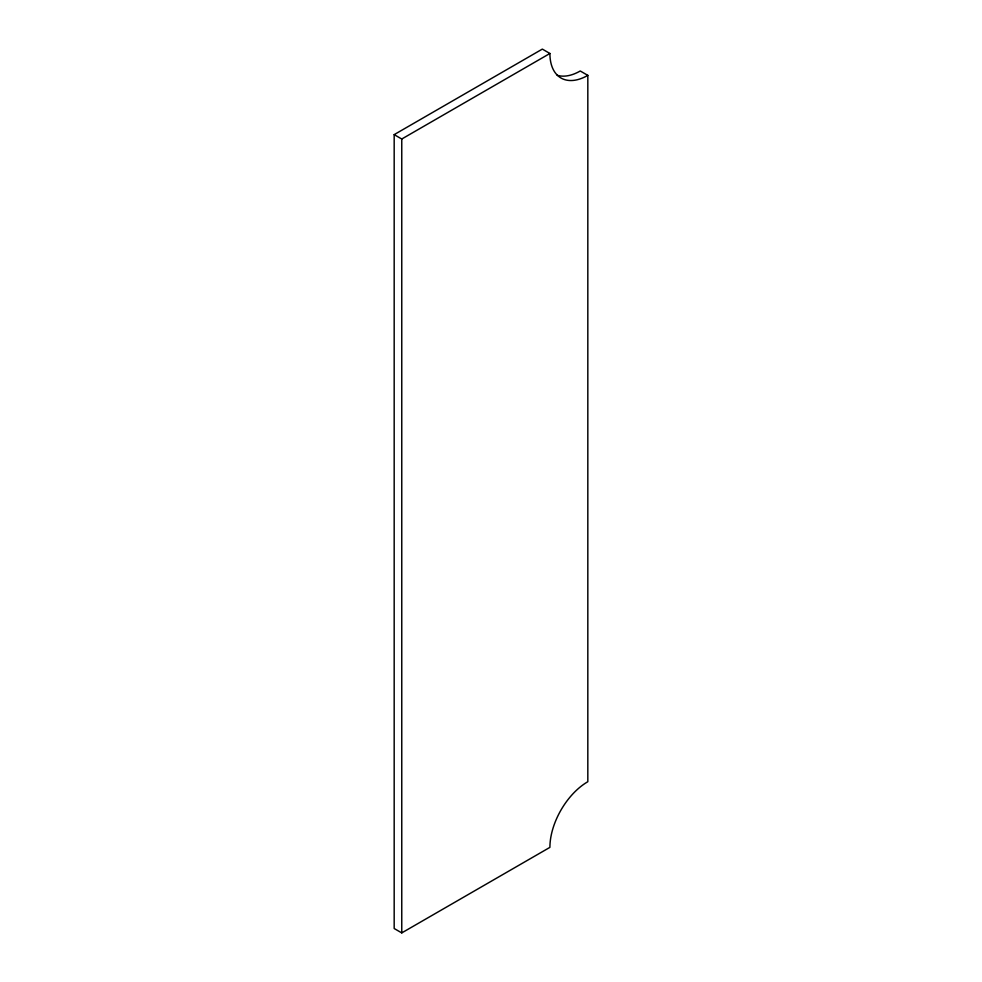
<?xml version="1.0" encoding="UTF-8"?>
<svg xmlns="http://www.w3.org/2000/svg" width="982" height="982" viewBox="0 0 982 982"><rect width="100%" height="100%" fill="white"/><g stroke="black" fill="none" stroke-linecap="round" stroke-linejoin="round"><path stroke-width="1.47" d="M394.175 134.632L542.334 49.1L549.908 53.482A53.617 30.958 -60 0 0 587.825 75.368L587.825 781.709A53.617 30.958 -60 0 0 549.908 847.368L401.761 932.9L394.175 928.518L394.175 134.632L401.761 139.014L549.908 53.482M587.825 75.368L580.239 70.986A53.617 30.958 -60 0 1 557.138 75.258M401.761 139.014L401.761 932.9"/></g></svg>
